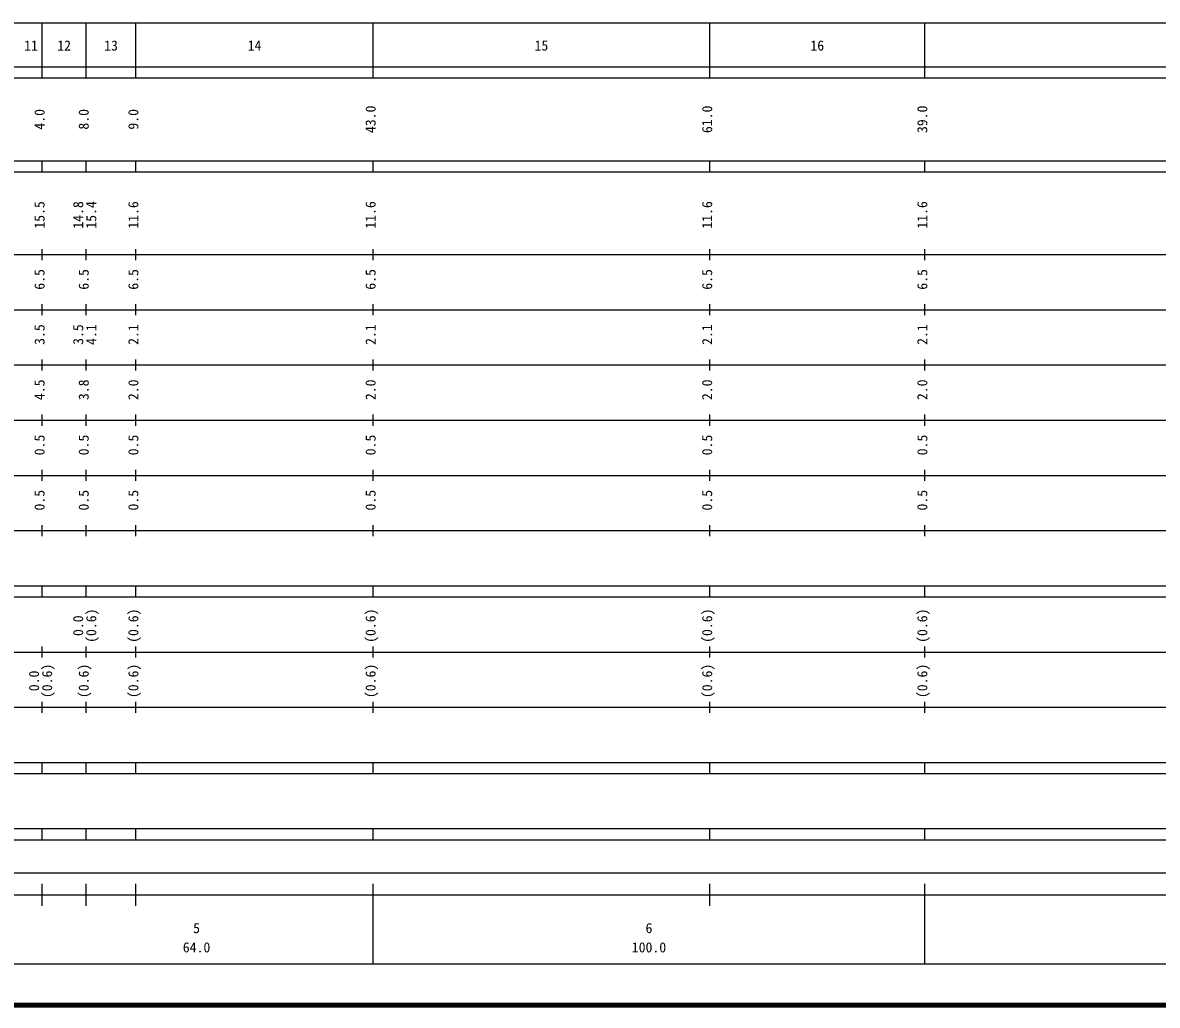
# Model space of a CAD drawing. Units: millimetres on the paper, enlarged 1000 times. Extents: x 40000 to 680000, y 20000 to 380000.
# Drawn here: x 304486 to 510134, y 20000 to 198000 of the extents above; entities that cross this region are included whole.
import ezdxf
from ezdxf.enums import TextEntityAlignment as Align

# ---------------------------------------------------------------- set-up
doc = ezdxf.new("R2010")
doc.units = ezdxf.units.MM
doc.header["$LTSCALE"] = 1000
doc.layers.add('M-TTL', color=2, linetype='Continuous', lineweight=140)
doc.layers.add('M-TTL-BAND', color=7, linetype='Continuous', lineweight=25)
doc.styles.add('ＭＳ ゴシック', font='')
doc.styles.get('ＭＳ ゴシック').set_extended_font_data('MS Gothic')

msp = doc.modelspace()

# ---------------------------------------------------------------- linework, layer by layer
at = {"layer": 'M-TTL'}
msp.add_line((40000, 20000), (680000, 20000), dxfattribs=at)
at = {"layer": 'M-TTL-BAND'}
for p, q in [((68000, 198000), (579000, 198000)), ((308000, 188000), (308000, 198000)), ((316000, 188000), (316000, 198000)), ((325000, 188000), (325000, 198000)), ((368000, 188000), (368000, 198000)), ((429000, 188000), (429000, 198000)), ((468000, 188000), (468000, 198000)), ((40000, 190000), (579000, 190000)), ((40000, 188000), (579000, 188000)), ((40000, 173000), (579000, 173000)), ((308000, 171000), (308000, 173000)), ((316000, 171000), (316000, 173000)), ((325000, 171000), (325000, 173000)), ((368000, 171000), (368000, 173000)), ((429000, 171000), (429000, 173000)), ((468000, 171000), (468000, 173000)), ((40000, 171000), (579000, 171000)), ((308000, 155000), (308000, 157000)), ((316000, 155000), (316000, 157000)), ((325000, 155000), (325000, 157000)), ((368000, 155000), (368000, 157000)), ((429000, 155000), (429000, 157000)), ((468000, 155000), (468000, 157000)), ((40000, 156000), (579000, 156000)), ((308000, 145000), (308000, 147000)), ((316000, 145000), (316000, 147000)), ((325000, 145000), (325000, 147000)), ((368000, 145000), (368000, 147000)), ((429000, 145000), (429000, 147000)), ((468000, 145000), (468000, 147000)), ((46000, 146000), (579000, 146000)), ((52000, 136000), (579000, 136000)), ((308000, 135000), (308000, 137000)), ((316000, 135000), (316000, 137000)), ((325000, 135000), (325000, 137000)), ((368000, 135000), (368000, 137000)), ((429000, 135000), (429000, 137000)), ((468000, 135000), (468000, 137000)), ((46000, 126000), (579000, 126000)), ((308000, 125000), (308000, 127000)), ((316000, 125000), (316000, 127000)), ((325000, 125000), (325000, 127000)), ((368000, 125000), (368000, 127000)), ((429000, 125000), (429000, 127000)), ((468000, 125000), (468000, 127000)), ((52000, 116000), (579000, 116000)), ((308000, 115000), (308000, 117000)), ((316000, 115000), (316000, 117000)), ((325000, 115000), (325000, 117000)), ((368000, 115000), (368000, 117000)), ((429000, 115000), (429000, 117000)), ((468000, 115000), (468000, 117000)), ((308000, 105000), (308000, 107000)), ((316000, 105000), (316000, 107000)), ((325000, 105000), (325000, 107000)), ((368000, 105000), (368000, 107000)), ((429000, 105000), (429000, 107000)), ((468000, 105000), (468000, 107000)), ((46000, 106000), (579000, 106000)), ((40000, 96000), (579000, 96000)), ((308000, 94000), (308000, 96000)), ((316000, 94000), (316000, 96000)), ((325000, 94000), (325000, 96000)), ((368000, 94000), (368000, 96000)), ((429000, 94000), (429000, 96000)), ((468000, 94000), (468000, 96000)), ((40000, 94000), (579000, 94000)), ((308000, 83000), (308000, 85000)), ((316000, 83000), (316000, 85000)), ((325000, 83000), (325000, 85000)), ((368000, 83000), (368000, 85000)), ((429000, 83000), (429000, 85000)), ((468000, 83000), (468000, 85000)), ((49000, 84000), (579000, 84000)), ((308000, 73000), (308000, 75000)), ((316000, 73000), (316000, 75000)), ((325000, 73000), (325000, 75000)), ((368000, 73000), (368000, 75000)), ((429000, 73000), (429000, 75000)), ((468000, 73000), (468000, 75000)), ((40000, 74000), (579000, 74000)), ((40000, 64000), (579000, 64000)), ((308000, 62000), (308000, 64000)), ((316000, 62000), (316000, 64000)), ((325000, 62000), (325000, 64000)), ((368000, 62000), (368000, 64000)), ((429000, 62000), (429000, 64000)), ((468000, 62000), (468000, 64000)), ((40000, 62000), (579000, 62000)), ((40000, 52000), (579000, 52000)), ((308000, 50000), (308000, 52000)), ((316000, 50000), (316000, 52000)), ((325000, 50000), (325000, 52000)), ((368000, 50000), (368000, 52000)), ((429000, 50000), (429000, 52000)), ((468000, 50000), (468000, 52000)), ((40000, 50000), (579000, 50000)), ((71000, 44000), (565000, 44000)), ((308000, 38000), (308000, 42000)), ((316000, 38000), (316000, 42000)), ((325000, 38000), (325000, 42000)), ((368000, 27500), (368000, 42000)), ((429000, 38000), (429000, 42000)), ((468000, 27500), (468000, 42000)), ((40000, 40000), (579000, 40000)), ((68000, 27500), (579000, 27500))]:
    msp.add_line(p, q, dxfattribs=at)

# ---------------------------------------------------------------- texts
at = {"layer": 'M-TTL-BAND', "style": 'ＭＳ ゴシック'}
for s, p in [('11', (306000, 192405)), ('12', (312000, 192405)), ('13', (320500, 192405)), ('14', (346500, 192405)), ('15', (398500, 192405)), ('16', (448500, 192405)), ('5', (336000, 32523)), ('6', (418000, 32523)), ('64.0', (336000, 29033)), ('100.0', (418000, 29033))]:
    msp.add_text(s, height=1833, dxfattribs=at).set_placement(p, align=Align.BOTTOM_CENTER)
for s, p in [('4.0', (309000, 180500)), ('8.0', (317000, 180500)), ('9.0', (326000, 180500)), ('43.0', (369000, 180500)), ('61.0', (430000, 180500)), ('39.0', (469000, 180500)), ('15.5', (309000, 163174)), ('14.8', (316000, 163174)), ('15.4', (318370, 163174)), ('11.6', (326000, 163174)), ('11.6', (369000, 163174)), ('11.6', (430000, 163174)), ('11.6', (469000, 163174)), ('6.5', (309000, 151500)), ('6.5', (317000, 151500)), ('6.5', (326000, 151500)), ('6.5', (369000, 151500)), ('6.5', (430000, 151500)), ('6.5', (469000, 151500)), ('3.5', (309000, 141500)), ('3.5', (316000, 141500)), ('4.1', (318370, 141500)), ('2.1', (326000, 141500)), ('2.1', (369000, 141500)), ('2.1', (430000, 141500)), ('2.1', (469000, 141500)), ('4.5', (309000, 131500)), ('3.8', (317000, 131500)), ('2.0', (326000, 131500)), ('2.0', (369000, 131500)), ('2.0', (430000, 131500)), ('2.0', (469000, 131500)), ('0.5', (309000, 121500)), ('0.5', (317000, 121500)), ('0.5', (326000, 121500)), ('0.5', (369000, 121500)), ('0.5', (430000, 121500)), ('0.5', (469000, 121500)), ('0.5', (309000, 111500)), ('0.5', (317000, 111500)), ('0.5', (326000, 111500)), ('0.5', (369000, 111500)), ('0.5', (430000, 111500)), ('0.5', (469000, 111500)), ('0.0', (316000, 88764)), ('(0.6)', (318370, 88764)), ('(0.6)', (326000, 88764)), ('(0.6)', (369000, 88764)), ('(0.6)', (430000, 88764)), ('(0.6)', (469000, 88764)), ('0.0', (308000, 78764)), ('(0.6)', (310370, 78764)), ('(0.6)', (317000, 78764)), ('(0.6)', (326000, 78764)), ('(0.6)', (369000, 78764)), ('(0.6)', (430000, 78764)), ('(0.6)', (469000, 78764))]:
    msp.add_text(s, height=1833, rotation=90, dxfattribs=at).set_placement(p, align=Align.BOTTOM_CENTER)

doc.saveas('drawing.dxf')
